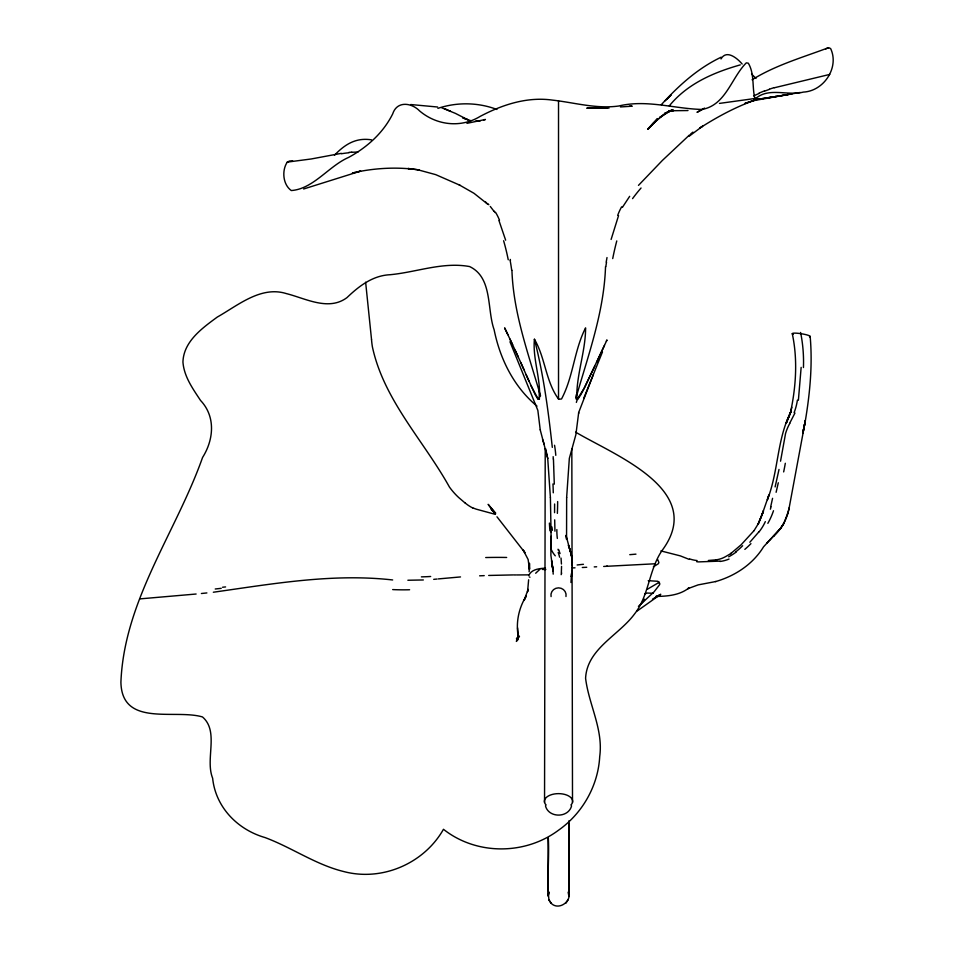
<?xml version="1.0" encoding="UTF-8"?>
<svg xmlns="http://www.w3.org/2000/svg" width="954" height="954" viewBox="0 0 954 954"><rect width="100%" height="100%" fill="white"/><g stroke="black" fill="none" stroke-linecap="round" stroke-linejoin="round"><path stroke-width="1.43" d="M548.311 838.077C549.432 858.564 546.737 879.397 548.92 899.777C554.572 912.728 572.293 903.545 568.87 891.43L568.954 820.798M566.652 497.487L566.557 539.32L566.02 535.349L571.804 557.017L572.293 566.02M519.501 636.676L516.424 638.798L518.976 635.734L516.388 641.422L518.201 636.759L517.414 640.456L518.332 635.257L517.95 638.822L518.308 633.17L518.26 636.688C515.732 622.568 518.666 608.235 526.191 596.083L524.092 600.424L528.122 589.381L527.562 591.754L528.635 579.782M529.446 569.276L529.458 563.42L529.446 569.276L528.146 559.569L523.209 550.064L524.915 552.64L496.974 516.794M545.223 448.63L544.543 802.421M551.054 540.322L551.042 531.927M554.608 504.01L554.572 512.668M551.007 544.388L551.09 536.279M572.507 802.421L571.828 448.63M550.983 544.591L551.054 540.524M550.911 548.252L550.983 544.853L550.887 555.276L551.925 562.717L551.627 561.047M801.145 367.385L798.391 400.251M576.18 394.825L576.288 399.321M571.506 573.664L571.351 576.693L571.899 570.158M566.64 497.559L569.335 458.361L575.882 434.654L578.684 412.51L593.412 374.385M529.112 571.768L529.446 567.63M605.528 266.583C604.073 311.994 588.344 354.781 575.966 397.961M570.969 582.5L571.374 576.121M606.207 262.064L607.006 257.556M780.539 461.187L785.559 433.474A47.473 44.349 -56.4 0 1 789.793 423.385M789.03 508.53L805.319 420.929C809.958 393.084 812.665 364.631 810.161 336.428M561.334 573.175L561.548 566.378M548.192 895.985L548.92 892.181L548.192 895.985L548.109 838.554M779.013 469.451L775.113 486.922M802.898 432.782L805.307 420.988M802.839 432.627L805.331 420.869M772.573 498.31L770.713 506.657M791.856 407.263L790.484 412.581C795.994 386.823 797.842 359.598 792.273 333.685M611.109 239.454L618.55 215.604M528.766 575.632C531.271 569.156 539.535 568.501 545.485 568.143M787.527 513.979L789.196 507.922C787.098 518.821 781.803 529.017 773.348 536.315L780.968 527.92L770.164 539.594M787.849 512.954L783.842 523.424L780.432 528.599L783.842 523.424M536.995 406.13C513.86 386.919 499.968 358.883 494.124 329.738C486.778 309.144 492.801 277.614 469.642 266.571C442.93 261.611 416.493 272.26 389.995 274.728C372.656 275.539 358.954 286.14 346.982 297.612C328.546 311.421 305.602 298.411 286.307 293.582C260.895 285.64 237.951 305.387 217.297 317.062C202.224 328.14 183.538 341.496 182.941 362.055C184.015 376.556 192.803 388.707 200.543 400.453C215.902 416.636 213.744 439.794 202.57 457.467C175.965 532.594 124.103 600.328 120.908 682.277C121.862 727.544 174.773 708.762 202.475 716.943C219.396 731.468 204.931 759.05 212.635 778.202C215.604 807.275 237.653 829.706 265.093 837.576C291.9 847.569 315.75 864.706 343.75 871.551C382.232 881.723 424.172 863.382 443.467 829.288C476.273 855.273 524.962 855.297 558.579 830.171C582.453 813.404 598.134 785.798 599.708 756.594C603.441 729.238 588.773 704.636 585.589 678.258C587.02 648.78 618.693 635.447 634.482 614.054C649.149 595.475 648.744 570.027 661.993 550.625C706.878 490.428 615.592 455.821 575.596 432.126M292.651 160.94L289.682 160.976L287.285 162.108C281.645 170.372 282.825 184.599 291.304 190.55C313.449 188.952 328.701 166.056 348.663 157.386C367.135 147.31 383.222 132.904 392.702 113.884C396.947 100.683 411.508 102.615 419.581 110.914C436.622 125.379 460.937 128.218 480.256 116.34C502.376 104.678 527.204 96.533 552.497 100.11C574.523 102.591 596.417 109.138 618.764 106.001C646.764 99.288 674.228 108.768 701.953 109.448C725.803 105.298 731.336 77.787 746.314 62.845L748.33 63.202C754.602 73.732 752.014 86.909 754.829 98.441L755.425 98.763C768.578 86.945 787.742 96.115 803.363 92.097C824.017 91.059 839.532 67.305 830.612 48.535L828.501 47.7C802.66 57.419 775.697 65.099 752.074 79.778M571.577 805.856C568.512 818.174 548.538 818.174 545.473 805.856M763.438 510.903L761.924 515.017L768.888 495.031L767.41 499.681C778.524 471.359 776.842 439.591 790.663 412.271L786.406 422.944M761.793 515.315L763.427 510.962M763.391 511.058L758.442 523.46M760.159 519.501L761.733 515.47L758.144 524.056L759.837 520.3M602.475 351.931L583.908 397.866M794.956 413.022L789.65 423.314M606.398 341.198L606.982 339.934L596.584 362.413M604.454 345.431L584.385 387.944L577.313 399.118A2.015 0.954 -68.8 0 1 576.8 399.01C576.097 375.292 585.625 351.609 585.589 327.866C574.153 350.178 573.306 376.961 561.501 399.01L558.662 399.201C545.7 381.815 545.33 357.595 534.419 339.254C532.475 358.799 541.133 379.298 539.332 399.201L537.841 399.01L535.134 394.503L526.191 374.886M594.736 366.312L581.809 393.048M758.299 523.71L754.054 530.627M581.272 394.014L577.659 399.511M622.437 207.316L629.664 196.333M565.829 903.271L568.131 899.777M721.009 58.945C726.519 49.155 737.382 58.373 742.14 64.013M758.99 531.748L749.832 542.266M754.018 530.674L741.079 544.829L730.633 553.69L731.241 553.308C724.36 557.351 722.643 558.71 716.144 559.891M653.371 123.078L648.171 129.005L657.58 118.582L647.647 129.231L656.877 120.061L653.764 122.899L666.643 112.441L659.464 117.628L671.151 110.449M770.51 539.225L763.558 546.821C752.909 564.231 735.045 576.013 715.548 581.594M638.476 185.374L662.386 160.427L689.504 134.967M766.706 543.22L774.171 535.504M661.313 104.701C678.58 85.705 697.756 68.294 721.176 57.192M665.224 100.754L671.151 94.768L666.751 99.216M640.933 604.013L644.57 599.732L643.735 598.862M669.291 105.87C687.393 83.713 713.509 72.492 740.292 64.884M638.417 606.35L654.015 591.909L659.512 584.802A2.397 0.871 -61.6 0 0 659.822 583.729L657.807 581.284L648.231 580.688M690.636 134.013L692.914 132.117M334.472 155.228C344.895 144.352 355.997 137.34 371.547 139.856M689.015 136.327L702.645 126.166L699.652 128.158C718.338 116.185 738.146 105.596 759.265 98.62L744.919 103.461L759.265 98.62M637.129 611.025L660.764 594.282L652.488 599.172M659.488 582.143L647.635 589.083M704.577 108.088L697.016 112.333L702.418 109.34M672.272 109.925L664.58 113.478L672.904 110.175M753.6 95.901L759.098 93.444M653.371 566.831L658.403 563.683L658.88 562.443L657.676 559.533M825.747 48.904L828.501 47.7M764.619 91.143L769.473 89.33M658.904 595.379L655.947 596.369M644.642 593.829L647.301 593.042L653.192 593.293M355.365 172.376L352.42 173.091L360.624 171.1L303.646 188.987M437.898 108.362C456.954 101.995 478.133 102.328 496.927 109.46M774.314 87.768L829.765 74.412M483.547 120.013L485.419 119.477L466.935 123.34M752.837 100.778L792.178 93.838M715.977 581.499L698.101 584.897L687.619 588.761L688.86 588.01C679.63 595.236 667.681 596.25 656.4 596.441M672.94 110.056L669.362 110.879L673.798 110.521L668.611 110.783L687.989 110.545M357.774 171.803C377.939 167.821 398.844 166.926 419.2 169.955L407.978 168.488L409.576 168.703M341.365 153.344L311.231 158.972L287.285 162.108M800.167 92.478L783.127 95.305L790.771 94.029M767.648 97.833L775.924 96.545L760.326 98.93L784.188 95.197L775.507 96.569M756.272 98.31L719.471 103.402M719.972 561.119L698.638 561.894A57.657 38.279 -60.1 0 1 696.647 561.691M480.339 120.8L475.223 121.17M213.338 592.231C272.713 583.872 332.469 573.163 392.654 579.96M206.887 592.935L201.389 593.507M438.351 578.911L460.508 576.931M437.039 579.042L433.724 579.352M196.119 594.02L139.654 598.909M708.345 560.487L716.8 559.783M348.961 152.366L351.74 152.163M620.446 106.955L632.18 106.192L629.306 106.192M655.136 563.778L603.679 566.449M607.102 108.005L586.782 108.172L609.046 108.076M596.655 566.771L594.235 566.891M586.734 567.272L582.322 567.499M479.623 575.822L484.215 575.632M488.698 575.453L512.811 574.928M575 567.821L572.018 567.916M423.337 579.96L407.871 580.247M528.611 574.868L516.818 574.952M515.816 574.952L513.812 574.94M410.733 104.535L437.612 107.015M417.757 169.752L435.728 174.642L459.876 185.207L459.184 184.849L473.983 193.292L486.898 203.548M495.46 514.385L476.368 509.197A72.909 53.376 90 0 1 472.707 507.79M529.983 577.206L529.303 576.955M441.785 107.826L455.356 113.359L467.925 119.787L462.833 117.938L470.847 120.693M660.884 550.911L680.297 555.872L689.289 559.414M444.719 108.684L450.562 111.332L449.692 110.914M492.133 510.473L493.337 511.106M493.456 511.034L491.358 509.46L493.6 511.225M464.801 502.746L458.755 497.583A82.104 60.102 90 0 1 449.429 487.041C423.612 440.545 383.83 400.167 372.406 346.886A56.369 41.261 -90 0 1 371.535 339.588M751.549 73.983L755.997 78.443M493.015 510.557L490.869 508.351L495.71 513.312L488.15 504.332L494.685 513.419M488.126 203.906L488.853 204.752M490.284 206.458L493.981 211.287M548.92 899.777L551.221 903.271M507.886 334.699L504.606 327.866L512.644 344.764M509.889 338.98L518.332 357.046M515.136 350.213L524.008 369.711M530.865 385.499L538.139 399.01A2.015 0.942 68.9 0 0 538.7 399.118L539.475 396.876L539.093 387.944M520.848 362.747L529.088 381.314M498.93 220.469L505.644 240.181M509.961 341.759L537.853 410.399L540.226 429.813M558.627 549.576L560.058 553.558M540.226 429.825L547.727 458.445L545.676 448.809M542.552 439.448L544.174 444.111M540.548 395.946C528.743 354.638 513.383 313.747 511.928 270.304M568.131 892.181L568.858 895.985L568.727 823.481M510.259 259.416L510.462 260.49M551.972 562.991L553.058 571.291M551.961 562.908L553.046 571.196L552.211 564.422L552.664 567.797M534.419 339.254C543.601 374.898 548.323 411.007 552.306 447.366M365.632 282.217L371.535 339.588M561.035 558.09L561.441 564.017M517.593 627.851L518.26 636.688M547.715 458.349L550.398 497.511M553.201 574.141L553.034 570.909M551.042 531.95L550.398 497.487M553.439 458.957L553.69 466.136M554.298 484.167L553.702 466.733M554.691 519.835L554.954 531.211M578.684 412.51L578.696 413.44M558.519 100.814L558.519 399.213M341.425 153.749A88.937 87.625 -15.9 0 1 348.997 152.771M351.74 152.294A161.894 161.56 -33.4 0 1 357.953 152.056M485.491 201.866A80.518 70.453 59.7 0 1 487.721 204.311M494.112 211.192A47.092 45.709 78.8 0 1 495.054 212.563M495.508 212.265A46.818 44.576 73.5 0 1 499.502 220.243M503.617 240.742A221.71 215.008 66.2 0 1 508.243 259.786M510.151 260.549A143.291 142.635 46.1 0 1 511.237 267.06A136.947 135.54 -75.9 0 1 511.702 270.328M769.413 89.187A96.271 96.068 54.1 0 1 774.266 87.613M758.979 93.158A195.248 193.59 9.6 0 1 764.5 90.857M632.574 198.611A127.502 102.817 -57.3 0 1 641.052 188.01M617.715 215.306A57.347 54.867 -68.2 0 1 621.614 206.839M612.718 258.582A258.295 236.115 -74 0 1 616.773 240.921M605.85 266.619A150.577 149.695 -58.7 0 1 606.529 262.123M577.516 398.307A85.013 66.088 -72.4 0 1 576.359 402.409M551.078 596.584A7.596 7.286 0 0 1 558.484 587.855A7.596 7.286 0 0 1 565.984 596.512M550.541 526.143A89.127 0.727 87.5 0 1 550.637 528.289M554.548 445.268A57.681 26.354 -87.8 0 1 555.788 455.332M553.153 456.668A48.356 18.054 -89.6 0 1 553.296 459.017M552.974 483.94A51.456 6.082 87.3 0 1 553.272 492.813M557.661 501.565A67.078 10.112 87.2 0 1 557.363 513.371M549.921 530.77A111.523 28.215 -81.7 0 1 549.409 523.078M557.339 538.426A55.392 24.458 -70.3 0 1 556.862 529.577M555.288 555.824A82.092 32.841 -75.1 0 1 551.329 549.707M558.472 550.494A87.47 21.477 -88.9 0 1 558.007 549.242M558.185 552.509A87.219 26.533 38.1 0 1 559.604 557.208M551.913 526.93A151.734 7.954 78.8 0 1 552.414 530.305M561.632 573.02A40.438 10.518 -30.1 0 1 561.143 574.666M546.129 805.009A14.131 7.692 0 0 1 558.519 793.633A14.131 7.692 0 0 1 570.921 805.009M472.659 507.933A58.373 42.739 90 0 1 464.825 502.698M577.134 564.983A106.037 10.16 2 0 1 583.443 564.303M607.412 566.175A193.03 2.325 -2.3 0 1 606.553 566.199M635.96 554.143A220.457 15.049 -7.2 0 1 629.759 554.668M535.683 573.247A94.434 8.789 -32.5 0 1 539.773 569.455M225.585 586.925A114.778 4.4 -6.8 0 1 222.544 587.247M221.221 588.32A232.8 28.405 -9.4 0 1 215.234 589M409.6 589.751A148.383 94.649 4.6 0 1 392.678 589.584M430.659 576.478A68.378 21.906 3.2 0 1 421.394 576.86M485.705 557.541A307.963 96.807 -14.3 0 1 506.657 557.47M542.361 569.419A179.531 9.814 -4.4 0 1 545.819 569.514M793.227 334.401A9.063 1.324 9.1 0 1 800.859 333.661A9.063 1.324 9.1 0 1 809.505 336.869M800.597 332.481A106.264 74.531 -89.6 0 1 803.447 367.54M697.124 560.57A68.771 44.731 -52.9 0 1 689.575 558.901M729.035 559.056A61.354 42.238 -80.9 0 1 719.972 561.465M736.154 552.056A79.981 54.545 -78.4 0 1 728.689 556.802M742.641 545.736A92.645 68.271 90 0 1 735.808 551.829M750.941 543.649A132.964 107.516 65.7 0 1 744.835 549.373M765.323 521.623A66.041 55.892 38.4 0 1 759.086 531.819M773.503 510.724A97.88 81.138 47 0 1 767.851 523.364M771.023 506.848A104.296 76.666 69 0 1 770.391 509.197M776.115 492.3A103.998 9.778 -75.6 0 1 778.297 482.76M785.321 463.274A180.914 105.393 -87.3 0 1 783.663 471.92M797.389 400.143A55.845 53.794 -55.1 0 1 794.098 412.7M805.248 421.096L802.922 432.842L805.271 421.048M790.58 412.355L786.346 422.705L790.663 412.271M569.741 549.039L568.393 545.235L571.017 553.296L569.741 549.039M571.72 556.492L570.909 552.819L572.221 560.463L571.72 556.492M551.913 562.621L551.579 560.869L551.913 562.621M572.328 562.872L572.173 559.903L572.328 562.872"/></g></svg>
